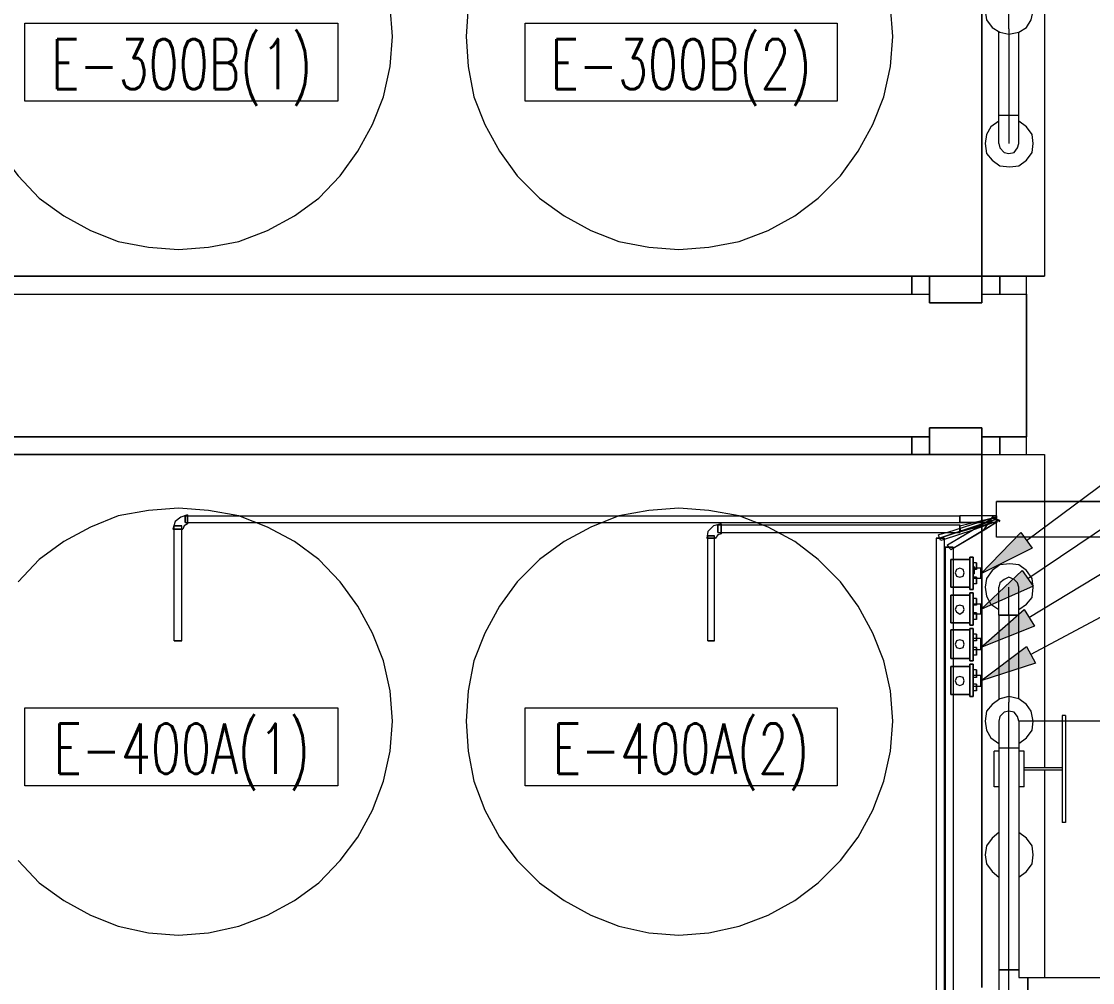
# Model space of a CAD drawing. Header units: inches. Extents: x -1128 to 651, y 96 to 845.
# Drawn here: x 97.41 to 140.97, y 744.87 to 783.93 of the extents above; entities that cross this region are included whole.
import ezdxf
from ezdxf.enums import TextEntityAlignment as Align

# ---------------------------------------------------------------- set-up
doc = ezdxf.new("R2010")
doc.units = ezdxf.units.IN
doc.header["$MEASUREMENT"] = 0
doc.layers.add('Layer 1', color=7, linetype='Continuous')
doc.styles.add('HZTXT', font='txt_qlt.shx', dxfattribs={"width": 0.7, "bigfont": 'hztxt.shx'})

msp = doc.modelspace()

# ---------------------------------------------------------------- hatches: boundary and pattern name
at = {"layer": 'Layer 1'}
for points in [[(138.507, 762.516), (136.423, 761.474), (138.054, 763.151)], [(138.552, 760.976), (136.423, 760.024), (138.099, 761.61)], [(138.598, 759.344), (136.423, 758.483), (138.19, 760.024)], [(138.643, 757.849), (136.423, 757.124), (138.28, 758.528)]]:
    msp.add_hatch(color=0, dxfattribs=at).paths.add_polyline_path(points)

# ---------------------------------------------------------------- linework, layer by layer
at = {"layer": 'Layer 1', "color": 0, "lineweight": 5}
for points in [[(139.005, 786.261), (139.005, 773.573)], [(139.005, 786.261), (139.005, 773.573)], [(137.148, 785.309), (136.83, 785.083), (136.649, 784.766), (136.604, 784.358), (136.649, 783.995), (136.876, 783.678), (137.193, 783.497), (137.555, 783.406), (137.963, 783.497), (138.28, 783.678), (138.462, 783.995), (138.552, 784.358), (138.507, 784.766), (138.28, 785.083), (137.963, 785.309)], [(95.232, 784.539), (95.141, 783.316), (95.232, 782.092), (95.504, 780.868), (95.912, 779.736), (96.501, 778.648), (97.271, 777.651), (98.132, 776.745), (99.129, 776.02), (100.216, 775.431), (101.349, 774.978), (102.573, 774.751), (103.796, 774.661), (105.02, 774.751), (106.243, 774.978), (107.421, 775.431), (108.509, 776.02), (109.506, 776.745), (110.367, 777.651), (111.092, 778.648), (111.681, 779.736), (112.134, 780.868), (112.406, 782.092), (112.497, 783.316)], [(112.497, 783.316), (112.406, 784.539)], [(115.578, 784.539), (115.487, 783.316), (115.578, 782.092), (115.805, 780.868), (116.258, 779.736), (116.847, 778.648), (117.572, 777.651), (118.478, 776.745), (119.475, 776.02), (120.563, 775.431), (121.695, 774.978), (122.919, 774.751), (124.142, 774.661), (125.366, 774.751), (126.589, 774.978), (127.767, 775.431), (128.855, 776.02), (129.807, 776.745), (130.713, 777.651), (131.438, 778.648), (132.027, 779.736), (132.48, 780.868), (132.752, 782.092), (132.843, 783.316)], [(132.843, 783.316), (132.752, 784.539)], [(137.555, 783.633), (137.555, 784.403)], [(97.543, 783.859), (110.276, 783.859), (110.276, 780.687), (97.543, 780.687), (97.543, 783.859)], [(117.889, 783.859), (130.577, 783.859), (130.577, 780.687), (117.889, 780.687), (117.889, 783.859)], [(137.555, 783.633), (137.555, 780.098)], [(137.963, 780.098), (137.148, 780.098), (137.148, 783.497)], [(137.963, 780.098), (137.963, 783.497)], [(137.963, 780.098), (137.148, 780.098)], [(137.148, 778.965), (137.193, 778.784), (137.374, 778.603), (137.555, 778.557), (137.782, 778.603), (137.918, 778.784), (137.963, 778.965), (137.963, 780.098)], [(137.148, 778.965), (137.148, 780.098)], [(137.555, 780.098), (137.555, 778.965)], [(137.148, 779.872), (136.83, 779.645), (136.649, 779.328), (136.604, 778.965), (136.649, 778.557), (136.876, 778.286), (137.193, 778.059), (137.601, 778.014), (137.963, 778.059), (138.28, 778.286), (138.507, 778.603), (138.552, 778.965)], [(138.552, 778.965), (138.507, 779.328), (138.28, 779.645), (137.963, 779.872)], [(138.28, 762.833), (161.164, 779.826)], [(137.148, 778.965), (137.193, 778.784), (137.374, 778.603), (137.555, 778.557), (137.782, 778.603), (137.918, 778.784), (137.963, 778.965)], [(138.326, 761.293), (161.164, 776.654)], [(139.005, 773.573), (136.468, 773.573)], [(136.468, 773.573), (139.005, 773.573)], [(138.28, 766.323), (138.28, 773.573)], [(138.28, 766.323), (138.28, 773.573)], [(138.371, 759.707), (161.164, 773.482)], [(93.102, 772.848), (134.338, 772.848)], [(93.102, 772.848), (134.338, 772.848)], [(136.468, 772.848), (138.28, 772.848)], [(136.468, 772.848), (138.28, 772.848)], [(138.462, 758.211), (161.164, 770.31)], [(134.338, 767.048), (93.102, 767.048)], [(93.102, 767.048), (134.338, 767.048)], [(138.28, 767.048), (136.468, 767.048)], [(136.468, 767.048), (138.28, 767.048)], [(136.468, 766.323), (139.005, 766.323)], [(136.468, 766.323), (139.005, 766.323)], [(139.005, 766.323), (139.005, 753.589)], [(139.005, 766.323), (139.005, 753.589)], [(112.497, 755.492), (112.406, 756.716), (112.134, 757.94), (111.681, 759.072), (111.092, 760.16), (110.367, 761.157), (109.506, 762.063), (108.509, 762.788), (107.421, 763.377), (106.243, 763.83), (105.02, 764.057), (103.796, 764.148), (102.573, 764.057), (101.349, 763.83), (100.216, 763.377), (99.129, 762.788), (98.132, 762.063), (97.271, 761.157)], [(132.843, 755.492), (132.752, 756.716), (132.48, 757.94), (132.027, 759.072), (131.438, 760.16), (130.713, 761.157), (129.807, 762.063), (128.855, 762.788), (127.767, 763.377), (126.589, 763.83), (125.366, 764.057), (124.142, 764.148), (122.919, 764.057), (121.695, 763.83), (120.563, 763.377), (119.475, 762.788), (118.478, 762.063), (117.572, 761.157), (116.847, 760.16), (116.258, 759.072), (115.805, 757.94), (115.578, 756.716), (115.487, 755.492), (115.578, 754.269), (115.805, 753.046), (116.258, 751.867), (116.847, 750.78), (117.572, 749.828), (118.478, 748.922), (119.475, 748.197), (120.563, 747.608), (121.695, 747.155), (122.919, 746.883), (124.142, 746.792), (125.366, 746.883), (126.589, 747.155), (127.767, 747.608), (128.855, 748.197), (129.807, 748.922), (130.713, 749.828), (131.438, 750.78), (132.027, 751.867), (132.48, 753.046), (132.752, 754.269), (132.843, 755.492)], [(104.159, 763.876), (103.887, 763.785), (103.66, 763.604), (103.57, 763.287)], [(104.068, 763.558), (135.561, 763.558)], [(137.012, 763.785), (135.063, 763.151), (134.701, 763.06)], [(137.012, 763.785), (135.063, 763.151), (134.701, 763.06)], [(137.057, 763.604), (136.06, 763.241), (134.927, 762.879), (134.791, 762.833), (134.746, 762.924), (134.701, 763.06)], [(137.057, 763.695), (136.83, 763.604), (134.746, 762.924)], [(137.057, 763.604), (136.06, 763.241), (134.927, 762.879), (134.791, 762.833)], [(135.063, 762.652), (136.06, 763.241), (136.966, 763.785)], [(135.063, 762.652), (136.966, 763.785)], [(135.199, 762.471), (135.29, 762.516), (136.513, 763.241), (137.102, 763.604)], [(135.199, 762.471), (137.102, 763.604)], [(137.057, 763.83), (135.561, 763.83)], [(137.057, 763.83), (135.561, 763.83)], [(135.561, 763.422), (136.105, 763.558), (137.012, 763.785)], [(135.561, 763.422), (137.012, 763.785)], [(135.561, 763.695), (135.561, 763.74)], [(135.561, 763.695), (135.561, 763.74)], [(135.561, 763.558), (135.561, 763.695)], [(135.561, 763.695), (135.561, 763.558)], [(135.561, 763.558), (137.057, 763.558), (136.105, 763.558), (135.561, 763.558)], [(135.607, 763.196), (137.057, 763.604)], [(135.607, 763.196), (137.057, 763.604)], [(136.876, 763.785), (136.513, 763.241)], [(136.876, 763.785), (137.057, 763.695), (136.921, 763.785), (136.876, 763.785)], [(137.102, 763.604), (137.057, 763.695), (136.966, 763.785)], [(136.966, 763.785), (137.057, 763.695)], [(137.012, 763.785), (137.057, 763.695), (137.057, 763.604)], [(137.012, 763.785), (137.057, 763.695), (137.057, 763.604)], [(137.057, 763.695), (137.012, 763.785)], [(137.012, 763.785), (137.057, 763.695), (137.057, 763.604)], [(137.057, 763.695), (137.057, 763.83)], [(137.057, 763.83), (137.057, 763.695)], [(137.057, 763.695), (137.057, 763.74)], [(137.057, 763.695), (137.057, 763.74)], [(137.057, 763.695), (137.057, 763.74)], [(137.057, 763.695), (137.057, 763.74)], [(137.057, 763.695), (137.057, 763.74)], [(137.057, 763.695), (137.057, 763.74)], [(137.057, 763.695), (137.193, 763.604)], [(137.057, 763.695), (137.193, 763.604)], [(137.057, 763.558), (137.057, 763.695)], [(137.057, 763.695), (137.057, 763.558)], [(137.102, 763.604), (137.057, 763.695)], [(137.057, 763.695), (137.057, 763.604)], [(103.751, 763.422), (103.615, 763.422), (103.932, 763.422), (103.751, 763.422)], [(103.615, 758.755), (103.615, 763.422)], [(103.932, 758.755), (103.932, 763.422)], [(104.159, 763.513), (104.023, 763.422), (103.977, 763.287)], [(125.864, 763.513), (125.547, 763.422), (125.321, 763.196), (125.275, 762.924)], [(125.864, 763.105), (125.728, 763.06), (125.638, 762.924)], [(125.728, 763.468), (135.561, 763.468)], [(125.728, 763.151), (135.561, 763.151)], [(135.561, 763.332), (135.561, 763.422)], [(135.607, 763.196), (135.607, 763.241), (135.561, 763.287), (135.561, 763.422)], [(135.561, 763.332), (135.561, 763.377)], [(135.561, 763.332), (135.607, 763.196)], [(125.321, 758.755), (125.321, 763.015)], [(125.456, 763.015), (125.321, 763.015), (125.592, 763.015), (125.456, 763.015)], [(125.592, 758.755), (125.592, 763.015)], [(134.61, 762.924), (134.61, 742.125)], [(134.791, 762.833), (134.746, 762.924), (134.701, 763.06)], [(134.927, 762.924), (134.927, 742.125)], [(155.545, 762.97), (137.057, 762.97)], [(134.972, 762.562), (134.972, 741.717)], [(135.199, 762.471), (135.108, 762.562), (135.063, 762.652)], [(135.108, 762.562), (135.063, 762.652)], [(135.108, 762.562), (135.108, 762.607)], [(135.108, 762.562), (135.108, 762.607)], [(135.199, 762.471), (135.108, 762.562)], [(135.969, 762.063), (135.199, 762.063)], [(135.969, 762.063), (135.199, 762.063)], [(136.105, 760.84), (136.105, 762.154)], [(136.105, 760.84), (136.105, 762.154)], [(136.241, 761.927), (136.105, 761.927)], [(136.105, 761.791), (136.105, 761.837)], [(138.552, 760.93), (138.507, 761.293), (138.28, 761.61), (137.963, 761.837), (137.601, 761.882), (137.193, 761.837), (136.876, 761.61), (136.649, 761.293), (136.604, 760.93), (136.649, 760.568), (136.83, 760.251), (137.148, 760.024)], [(135.743, 761.519), (135.697, 761.655), (135.561, 761.701), (135.426, 761.655), (135.38, 761.519), (135.426, 761.383), (135.561, 761.338), (135.697, 761.383), (135.743, 761.519)], [(136.105, 761.746), (136.105, 761.791)], [(136.105, 761.746), (136.105, 761.791)], [(136.105, 761.746), (136.151, 761.746)], [(136.105, 761.746), (136.151, 761.746)], [(136.423, 761.701), (136.105, 761.701)], [(136.241, 761.655), (136.105, 761.655)], [(136.105, 761.474), (136.105, 761.519)], [(136.151, 761.746), (136.151, 761.791)], [(136.151, 761.474), (136.151, 761.519)], [(135.199, 760.93), (135.969, 760.93)], [(135.199, 760.93), (135.969, 760.93)], [(136.241, 761.338), (136.105, 761.338)], [(136.423, 761.293), (136.105, 761.293)], [(136.105, 761.202), (136.105, 761.247)], [(136.105, 761.202), (136.105, 761.247)], [(136.105, 761.202), (136.105, 761.247)], [(136.241, 761.066), (136.105, 761.066)], [(137.963, 760.93), (137.918, 761.112), (137.782, 761.247), (137.555, 761.338), (137.374, 761.247), (137.193, 761.112), (137.148, 760.93)], [(137.963, 760.93), (137.918, 761.112), (137.782, 761.247), (137.555, 761.338), (137.374, 761.247), (137.193, 761.112), (137.148, 760.93)], [(137.148, 759.797), (137.963, 759.797), (137.963, 760.93)], [(137.148, 759.797), (137.148, 760.93)], [(137.555, 759.797), (137.555, 760.93)], [(137.963, 760.024), (138.28, 760.251), (138.507, 760.522), (138.552, 760.93)], [(135.969, 760.613), (135.199, 760.613)], [(135.969, 760.613), (135.199, 760.613)], [(135.969, 760.704), (135.969, 759.39)], [(135.969, 760.704), (135.969, 759.39)], [(136.105, 760.704), (135.969, 760.704)], [(136.105, 760.704), (135.969, 760.704)], [(136.105, 760.84), (136.105, 760.885)], [(135.743, 760.024), (135.697, 760.16), (135.561, 760.205), (135.426, 760.16), (135.38, 760.024), (135.426, 759.933), (135.561, 759.843), (135.697, 759.933), (135.743, 760.024)], [(136.241, 760.477), (136.105, 760.477)], [(136.105, 760.341), (136.105, 760.386)], [(136.105, 760.341), (136.105, 760.386)], [(136.105, 760.296), (136.105, 760.341)], [(136.105, 760.296), (136.105, 760.341)], [(136.423, 760.251), (136.105, 760.251)], [(136.241, 760.205), (136.105, 760.205)], [(136.105, 760.024), (136.105, 760.069)], [(136.105, 760.024), (136.105, 760.069)], [(136.241, 759.888), (136.105, 759.888)], [(136.423, 759.843), (136.105, 759.843)], [(136.105, 759.752), (136.105, 759.797)], [(136.105, 759.752), (136.105, 759.797)], [(137.963, 759.797), (137.148, 759.797), (137.148, 756.399)], [(137.555, 759.797), (137.555, 756.263)], [(137.963, 756.399), (137.963, 759.797)], [(135.199, 759.48), (135.969, 759.48)], [(135.199, 759.48), (135.969, 759.48)], [(135.969, 759.208), (135.199, 759.208)], [(135.969, 759.208), (135.199, 759.208)], [(136.241, 759.616), (136.105, 759.616)], [(135.743, 758.619), (135.697, 758.755), (135.561, 758.801), (135.426, 758.755), (135.38, 758.619), (135.426, 758.483), (135.561, 758.438), (135.697, 758.483), (135.743, 758.619), (135.697, 758.755), (135.561, 758.801), (135.426, 758.755), (135.38, 758.619), (135.426, 758.483), (135.561, 758.438), (135.697, 758.483), (135.743, 758.619), (135.697, 758.755), (135.561, 758.801), (135.426, 758.755), (135.38, 758.619), (135.426, 758.483), (135.561, 758.438), (135.697, 758.483), (135.743, 758.619), (135.697, 758.755), (135.561, 758.801), (135.426, 758.755), (135.38, 758.619), (135.426, 758.483), (135.561, 758.438), (135.697, 758.483), (135.743, 758.619)], [(136.241, 759.027), (136.105, 759.027)], [(136.105, 758.891), (136.105, 758.936)], [(136.105, 758.891), (136.105, 758.936)], [(136.105, 758.891), (136.105, 758.936)], [(136.105, 758.891), (136.105, 758.936)], [(136.105, 758.846), (136.105, 758.891)], [(136.423, 758.846), (136.105, 758.846)], [(136.241, 758.755), (136.105, 758.755)], [(136.105, 758.619), (136.105, 758.665)], [(136.105, 758.619), (136.105, 758.665)], [(136.241, 758.483), (136.105, 758.483)], [(136.423, 758.393), (136.105, 758.393)], [(136.105, 758.302), (136.105, 758.347)], [(136.105, 758.302), (136.105, 758.347)], [(135.199, 758.03), (135.969, 758.03)], [(135.199, 758.03), (135.969, 758.03)], [(136.241, 758.166), (136.105, 758.166)], [(135.969, 757.713), (135.199, 757.713)], [(135.969, 757.713), (135.199, 757.713)], [(136.241, 757.577), (136.105, 757.577)], [(136.105, 757.441), (136.105, 757.486)], [(136.105, 757.441), (136.105, 757.486)], [(135.743, 757.124), (135.697, 757.26), (135.561, 757.305), (135.426, 757.26), (135.38, 757.124), (135.426, 756.988), (135.561, 756.943), (135.697, 756.988), (135.743, 757.124), (135.697, 757.26), (135.561, 757.305), (135.426, 757.26), (135.38, 757.124), (135.426, 756.988), (135.561, 756.943), (135.697, 756.988), (135.743, 757.124)], [(135.743, 757.124), (135.697, 757.26), (135.561, 757.305), (135.426, 757.26), (135.38, 757.124), (135.426, 756.988), (135.561, 756.943), (135.697, 756.988), (135.743, 757.124), (135.697, 757.26), (135.561, 757.305), (135.426, 757.26), (135.38, 757.124), (135.426, 756.988), (135.561, 756.943), (135.697, 756.988), (135.743, 757.124)], [(136.105, 757.396), (136.105, 757.441)], [(136.105, 757.396), (136.105, 757.441)], [(136.105, 757.396), (136.105, 757.441)], [(136.423, 757.351), (136.105, 757.351)], [(136.241, 757.26), (136.105, 757.26)], [(136.105, 757.124), (136.105, 757.169)], [(136.105, 757.124), (136.105, 757.169)], [(135.199, 756.58), (135.969, 756.58)], [(135.199, 756.58), (135.969, 756.58)], [(136.241, 756.988), (136.105, 756.988)], [(136.423, 756.897), (136.105, 756.897)], [(136.241, 756.716), (136.105, 756.716)], [(137.963, 754.586), (138.28, 754.813), (138.507, 755.13), (138.552, 755.492), (138.462, 755.9), (138.28, 756.172), (137.963, 756.399), (137.555, 756.49), (137.193, 756.399), (136.876, 756.172), (136.649, 755.9), (136.604, 755.492), (136.649, 755.13), (136.83, 754.813), (137.148, 754.586)], [(137.555, 755.492), (137.555, 756.263)], [(97.543, 756.036), (110.276, 756.036), (110.276, 752.864), (97.543, 752.864), (97.543, 756.036)], [(117.889, 756.036), (130.577, 756.036), (130.577, 752.864), (117.889, 752.864), (117.889, 756.036)], [(137.963, 755.492), (137.918, 755.674), (137.782, 755.855), (137.555, 755.9), (137.374, 755.855), (137.193, 755.674), (137.148, 755.492), (137.148, 754.405)], [(137.963, 755.492), (137.918, 755.674), (137.782, 755.855), (137.555, 755.9), (137.374, 755.855), (137.193, 755.674), (137.148, 755.492)], [(139.866, 755.719), (139.73, 755.719)], [(139.73, 755.719), (139.73, 751.369)], [(139.866, 755.719), (139.866, 751.369)], [(97.271, 749.828), (98.132, 748.922), (99.129, 748.197), (100.216, 747.608), (101.349, 747.155), (102.573, 746.883), (103.796, 746.792), (105.02, 746.883), (106.243, 747.155), (107.421, 747.608), (108.509, 748.197), (109.506, 748.922), (110.367, 749.828), (111.092, 750.78), (111.681, 751.867), (112.134, 753.046), (112.406, 754.269), (112.497, 755.492)], [(137.555, 754.405), (137.555, 755.492)], [(138.326, 755.492), (137.963, 755.492)], [(137.963, 755.492), (137.963, 754.405)], [(146.573, 755.492), (138.326, 755.492)], [(137.148, 754.405), (137.963, 754.405), (137.963, 745.387)], [(137.148, 754.405), (137.148, 745.387)], [(137.148, 754.405), (137.963, 754.405)], [(137.555, 745.387), (137.555, 754.405)], [(136.966, 752.819), (136.966, 754.269)], [(137.148, 754.269), (136.966, 754.269)], [(138.19, 754.269), (137.963, 754.269)], [(138.19, 752.819), (138.19, 754.269)], [(139.73, 753.589), (138.19, 753.589)], [(139.73, 753.499), (138.19, 753.499)], [(139.005, 753.499), (139.005, 745.07)], [(139.005, 753.499), (139.005, 745.07)], [(137.148, 752.819), (136.966, 752.819)], [(138.19, 752.819), (137.963, 752.819)], [(139.866, 751.369), (139.73, 751.369)], [(137.148, 750.961), (136.876, 750.735), (136.649, 750.417), (136.604, 750.055), (136.649, 749.692), (136.876, 749.375), (137.148, 749.148)], [(138.552, 750.055), (138.507, 750.417), (138.28, 750.735), (137.963, 750.961)], [(137.963, 749.148), (138.28, 749.375), (138.507, 749.692), (138.552, 750.055)], [(137.963, 745.387), (137.148, 745.387)], [(137.148, 745.387), (137.963, 745.387)], [(137.148, 745.387), (137.148, 743.892)], [(137.555, 745.387), (137.555, 745.433)], [(137.555, 743.892), (137.555, 745.387)], [(137.963, 745.387), (137.963, 745.07)], [(137.963, 745.07), (138.326, 745.07)], [(138.326, 744.209), (138.326, 745.07), (155.545, 745.07)], [(138.326, 745.07), (138.326, 744.209)]]:
    msp.add_lwpolyline(points, dxfattribs=at)
at = {"layer": 'Layer 1', "color": 0, "lineweight": 0}
for points in [[(138.507, 762.516), (136.423, 761.474), (138.054, 763.151), (138.507, 762.516)], [(138.552, 760.976), (136.423, 760.024), (138.099, 761.61), (138.552, 760.976)], [(138.598, 759.344), (136.423, 758.483), (138.19, 760.024), (138.598, 759.344)], [(138.643, 757.849), (136.423, 757.124), (138.28, 758.528), (138.643, 757.849)]]:
    msp.add_lwpolyline(points, dxfattribs=at)
at = {"layer": 'Layer 1', "color": 0, "lineweight": 5}
for points, knots in [([(136.468, 795.233), (136.468, 795.233), (136.468, 773.573), (136.468, 773.573), (136.468, 773.573), (136.468, 795.233), (136.468, 795.233)], [0, 0, 0, 0, 1, 1, 1, 2, 2, 2, 2]), ([(136.468, 773.573), (136.468, 773.573), (90.927, 773.573), (90.927, 773.573), (90.927, 773.573), (136.468, 773.573), (136.468, 773.573)], [0, 0, 0, 0, 1, 1, 1, 2, 2, 2, 2]), ([(133.613, 773.573), (133.613, 773.573), (133.613, 772.848), (133.613, 772.848), (133.613, 772.848), (133.613, 773.573), (133.613, 773.573)], [0, 0, 0, 0, 1, 1, 1, 2, 2, 2, 2]), ([(134.338, 773.573), (134.338, 773.573), (134.338, 772.485), (134.338, 772.485), (134.338, 772.485), (134.338, 773.573), (134.338, 773.573)], [0, 0, 0, 0, 1, 1, 1, 2, 2, 2, 2]), ([(136.468, 772.485), (136.468, 772.485), (136.468, 773.573), (136.468, 773.573), (136.468, 773.573), (136.468, 772.485), (136.468, 772.485)], [0, 0, 0, 0, 1, 1, 1, 2, 2, 2, 2]), ([(137.193, 772.848), (137.193, 772.848), (137.193, 773.573), (137.193, 773.573), (137.193, 773.573), (137.193, 772.848), (137.193, 772.848)], [0, 0, 0, 0, 1, 1, 1, 2, 2, 2, 2]), ([(138.28, 772.848), (138.28, 772.848), (138.28, 767.048), (138.28, 767.048), (138.28, 767.048), (138.28, 772.848), (138.28, 772.848)], [0, 0, 0, 0, 1, 1, 1, 2, 2, 2, 2]), ([(134.338, 772.485), (134.338, 772.485), (136.468, 772.485), (136.468, 772.485), (136.468, 772.485), (134.338, 772.485), (134.338, 772.485)], [0, 0, 0, 0, 1, 1, 1, 2, 2, 2, 2]), ([(133.613, 767.048), (133.613, 767.048), (133.613, 766.323), (133.613, 766.323), (133.613, 766.323), (133.613, 767.048), (133.613, 767.048)], [0, 0, 0, 0, 1, 1, 1, 2, 2, 2, 2]), ([(134.338, 767.41), (134.338, 767.41), (134.338, 766.323), (134.338, 766.323), (134.338, 766.323), (134.338, 767.41), (134.338, 767.41)], [0, 0, 0, 0, 1, 1, 1, 2, 2, 2, 2]), ([(136.468, 767.41), (136.468, 767.41), (134.338, 767.41), (134.338, 767.41), (134.338, 767.41), (136.468, 767.41), (136.468, 767.41)], [0, 0, 0, 0, 1, 1, 1, 2, 2, 2, 2]), ([(136.468, 766.323), (136.468, 766.323), (136.468, 767.41), (136.468, 767.41), (136.468, 767.41), (136.468, 766.323), (136.468, 766.323)], [0, 0, 0, 0, 1, 1, 1, 2, 2, 2, 2]), ([(137.193, 766.323), (137.193, 766.323), (137.193, 767.048), (137.193, 767.048), (137.193, 767.048), (137.193, 766.323), (137.193, 766.323)], [0, 0, 0, 0, 1, 1, 1, 2, 2, 2, 2]), ([(90.927, 766.323), (90.927, 766.323), (136.468, 766.323), (136.468, 766.323), (136.468, 766.323), (90.927, 766.323), (90.927, 766.323)], [0, 0, 0, 0, 1, 1, 1, 2, 2, 2, 2]), ([(136.468, 766.323), (136.468, 766.323), (136.468, 744.662), (136.468, 744.662), (136.468, 744.662), (136.468, 766.323), (136.468, 766.323)], [0, 0, 0, 0, 1, 1, 1, 2, 2, 2, 2]), ([(155.545, 762.97), (155.545, 762.97), (137.057, 762.97), (137.057, 762.97), (137.057, 762.97), (137.057, 763.196), (137.057, 763.196), (137.057, 763.196), (137.057, 764.42), (137.057, 764.42), (137.057, 764.42), (155.545, 764.42), (155.545, 764.42), (155.545, 764.42), (137.057, 764.42), (137.057, 764.42)], [0, 0, 0, 0, 1, 1, 1, 2, 2, 2, 3, 3, 3, 4, 4, 4, 5, 5, 5, 5]), ([(104.068, 763.83), (104.068, 763.83), (104.068, 763.558), (104.068, 763.558), (104.068, 763.558), (104.068, 763.83), (104.068, 763.83), (104.068, 763.83), (135.561, 763.83), (135.561, 763.83)], [0, 0, 0, 0, 1, 1, 1, 2, 2, 2, 3, 3, 3, 3]), ([(104.068, 763.558), (104.068, 763.558), (104.068, 763.83), (104.068, 763.83), (104.068, 763.83), (104.068, 763.558), (104.068, 763.558)], [0, 0, 0, 0, 1, 1, 1, 2, 2, 2, 2]), ([(104.159, 763.513), (104.159, 763.513), (104.159, 763.876), (104.159, 763.876), (104.159, 763.876), (104.159, 763.513), (104.159, 763.513)], [0, 0, 0, 0, 1, 1, 1, 2, 2, 2, 2]), ([(137.057, 763.695), (137.057, 763.695), (136.83, 763.604), (136.83, 763.604), (136.83, 763.604), (134.746, 762.924), (134.746, 762.924), (134.746, 762.924), (137.057, 763.695), (137.057, 763.695), (137.057, 763.695), (134.746, 762.924), (134.746, 762.924)], [0, 0, 0, 0, 1, 1, 1, 2, 2, 2, 3, 3, 3, 4, 4, 4, 4]), ([(135.561, 763.83), (135.561, 763.83), (135.561, 763.558), (135.561, 763.558), (135.561, 763.558), (135.561, 763.83), (135.561, 763.83)], [0, 0, 0, 0, 1, 1, 1, 2, 2, 2, 2]), ([(135.561, 763.695), (135.561, 763.695), (135.561, 763.83), (135.561, 763.83), (135.561, 763.83), (135.561, 763.695), (135.561, 763.695)], [0, 0, 0, 0, 1, 1, 1, 2, 2, 2, 2]), ([(136.876, 763.785), (136.876, 763.785), (137.057, 763.695), (137.057, 763.695), (137.057, 763.695), (136.876, 763.785), (136.876, 763.785)], [0, 0, 0, 0, 1, 1, 1, 2, 2, 2, 2]), ([(137.193, 763.604), (137.193, 763.604), (137.057, 763.695), (137.057, 763.695), (137.057, 763.695), (136.876, 763.785), (136.876, 763.785), (136.876, 763.785), (137.057, 763.695), (137.057, 763.695), (137.057, 763.695), (137.193, 763.604), (137.193, 763.604)], [0, 0, 0, 0, 1, 1, 1, 2, 2, 2, 3, 3, 3, 4, 4, 4, 4]), ([(137.193, 763.649), (137.193, 763.649), (137.057, 763.695), (137.057, 763.695), (137.057, 763.695), (136.876, 763.74), (136.876, 763.74), (136.876, 763.74), (137.057, 763.695), (137.057, 763.695), (137.057, 763.695), (137.193, 763.649), (137.193, 763.649)], [0, 0, 0, 0, 1, 1, 1, 2, 2, 2, 3, 3, 3, 4, 4, 4, 4]), ([(137.193, 763.604), (137.193, 763.604), (137.057, 763.695), (137.057, 763.695), (137.057, 763.695), (137.193, 763.604), (137.193, 763.604)], [0, 0, 0, 0, 1, 1, 1, 2, 2, 2, 2]), ([(103.977, 763.287), (103.977, 763.287), (103.57, 763.287), (103.57, 763.287), (103.57, 763.287), (103.977, 763.287), (103.977, 763.287)], [0, 0, 0, 0, 1, 1, 1, 2, 2, 2, 2]), ([(103.932, 763.422), (103.932, 763.422), (103.615, 763.422), (103.615, 763.422), (103.615, 763.422), (103.932, 763.422), (103.932, 763.422)], [0, 0, 0, 0, 1, 1, 1, 2, 2, 2, 2]), ([(125.728, 763.468), (125.728, 763.468), (125.728, 763.151), (125.728, 763.151), (125.728, 763.151), (125.728, 763.468), (125.728, 763.468)], [0, 0, 0, 0, 1, 1, 1, 2, 2, 2, 2]), ([(125.728, 763.151), (125.728, 763.151), (125.728, 763.468), (125.728, 763.468), (125.728, 763.468), (125.728, 763.151), (125.728, 763.151)], [0, 0, 0, 0, 1, 1, 1, 2, 2, 2, 2]), ([(125.864, 763.105), (125.864, 763.105), (125.864, 763.513), (125.864, 763.513), (125.864, 763.513), (125.864, 763.105), (125.864, 763.105)], [0, 0, 0, 0, 1, 1, 1, 2, 2, 2, 2]), ([(135.561, 763.468), (135.561, 763.468), (135.561, 763.151), (135.561, 763.151), (135.561, 763.151), (135.561, 763.468), (135.561, 763.468)], [0, 0, 0, 0, 1, 1, 1, 2, 2, 2, 2]), ([(125.638, 762.924), (125.638, 762.924), (125.275, 762.924), (125.275, 762.924), (125.275, 762.924), (125.638, 762.924), (125.638, 762.924)], [0, 0, 0, 0, 1, 1, 1, 2, 2, 2, 2]), ([(125.592, 763.015), (125.592, 763.015), (125.321, 763.015), (125.321, 763.015), (125.321, 763.015), (125.592, 763.015), (125.592, 763.015)], [0, 0, 0, 0, 1, 1, 1, 2, 2, 2, 2]), ([(134.927, 762.924), (134.927, 762.924), (134.61, 762.924), (134.61, 762.924), (134.61, 762.924), (134.927, 762.924), (134.927, 762.924)], [0, 0, 0, 0, 1, 1, 1, 2, 2, 2, 2]), ([(135.29, 762.562), (135.29, 762.562), (134.972, 762.562), (134.972, 762.562), (134.972, 762.562), (135.29, 762.562), (135.29, 762.562), (135.29, 762.562), (135.29, 741.717), (135.29, 741.717)], [0, 0, 0, 0, 1, 1, 1, 2, 2, 2, 3, 3, 3, 3]), ([(135.199, 762.063), (135.199, 762.063), (135.199, 760.93), (135.199, 760.93), (135.199, 760.93), (135.199, 762.063), (135.199, 762.063)], [0, 0, 0, 0, 1, 1, 1, 2, 2, 2, 2]), ([(135.199, 760.93), (135.199, 760.93), (135.199, 762.063), (135.199, 762.063), (135.199, 762.063), (135.199, 760.93), (135.199, 760.93)], [0, 0, 0, 0, 1, 1, 1, 2, 2, 2, 2]), ([(135.199, 762.063), (135.199, 762.063), (135.969, 762.063), (135.969, 762.063), (135.969, 762.063), (135.199, 762.063), (135.199, 762.063)], [0, 0, 0, 0, 1, 1, 1, 2, 2, 2, 2]), ([(135.969, 760.84), (135.969, 760.84), (135.969, 762.154), (135.969, 762.154), (135.969, 762.154), (135.969, 760.84), (135.969, 760.84)], [0, 0, 0, 0, 1, 1, 1, 2, 2, 2, 2]), ([(135.969, 762.154), (135.969, 762.154), (136.105, 762.154), (136.105, 762.154), (136.105, 762.154), (135.969, 762.154), (135.969, 762.154)], [0, 0, 0, 0, 1, 1, 1, 2, 2, 2, 2]), ([(135.969, 762.154), (135.969, 762.154), (135.969, 760.84), (135.969, 760.84), (135.969, 760.84), (135.969, 762.154), (135.969, 762.154), (135.969, 762.154), (136.105, 762.154), (136.105, 762.154), (136.105, 762.154), (135.969, 762.154), (135.969, 762.154)], [0, 0, 0, 0, 1, 1, 1, 2, 2, 2, 3, 3, 3, 4, 4, 4, 4]), ([(135.969, 760.93), (135.969, 760.93), (135.969, 762.063), (135.969, 762.063), (135.969, 762.063), (135.969, 760.93), (135.969, 760.93), (135.969, 760.93), (135.969, 762.063), (135.969, 762.063), (135.969, 762.063), (135.969, 760.93), (135.969, 760.93)], [0, 0, 0, 0, 1, 1, 1, 2, 2, 2, 3, 3, 3, 4, 4, 4, 4]), ([(136.105, 762.154), (136.105, 762.154), (136.105, 760.84), (136.105, 760.84), (136.105, 760.84), (136.105, 762.154), (136.105, 762.154)], [0, 0, 0, 0, 1, 1, 1, 2, 2, 2, 2]), ([(136.105, 761.655), (136.105, 761.655), (136.105, 761.927), (136.105, 761.927), (136.105, 761.927), (136.105, 761.655), (136.105, 761.655)], [0, 0, 0, 0, 1, 1, 1, 2, 2, 2, 2]), ([(136.241, 761.927), (136.241, 761.927), (136.241, 761.655), (136.241, 761.655), (136.241, 761.655), (136.241, 761.927), (136.241, 761.927), (136.241, 761.927), (136.241, 761.655), (136.241, 761.655), (136.241, 761.655), (136.241, 761.927), (136.241, 761.927)], [0, 0, 0, 0, 1, 1, 1, 2, 2, 2, 3, 3, 3, 4, 4, 4, 4]), ([(136.105, 761.791), (136.105, 761.791), (136.105, 761.202), (136.105, 761.202), (136.105, 761.202), (136.105, 761.791), (136.105, 761.791)], [0, 0, 0, 0, 1, 1, 1, 2, 2, 2, 2]), ([(136.105, 761.202), (136.105, 761.202), (136.105, 761.791), (136.105, 761.791), (136.105, 761.791), (136.105, 761.202), (136.105, 761.202)], [0, 0, 0, 0, 1, 1, 1, 2, 2, 2, 2]), ([(136.105, 761.202), (136.105, 761.202), (136.105, 761.791), (136.105, 761.791), (136.105, 761.791), (136.105, 761.202), (136.105, 761.202), (136.105, 761.202), (136.105, 761.791), (136.105, 761.791), (136.105, 761.791), (136.105, 761.202), (136.105, 761.202)], [0, 0, 0, 0, 1, 1, 1, 2, 2, 2, 3, 3, 3, 4, 4, 4, 4]), ([(136.105, 761.791), (136.105, 761.791), (136.105, 761.202), (136.105, 761.202), (136.105, 761.202), (136.105, 761.791), (136.105, 761.791)], [0, 0, 0, 0, 1, 1, 1, 2, 2, 2, 2]), ([(136.105, 761.791), (136.105, 761.791), (136.105, 761.202), (136.105, 761.202), (136.105, 761.202), (136.105, 761.791), (136.105, 761.791), (136.105, 761.791), (136.105, 761.202), (136.105, 761.202), (136.105, 761.202), (136.105, 761.791), (136.105, 761.791)], [0, 0, 0, 0, 1, 1, 1, 2, 2, 2, 3, 3, 3, 4, 4, 4, 4]), ([(136.105, 761.791), (136.105, 761.791), (136.105, 761.202), (136.105, 761.202), (136.105, 761.202), (136.105, 761.791), (136.105, 761.791)], [0, 0, 0, 0, 1, 1, 1, 2, 2, 2, 2]), ([(136.105, 761.474), (136.105, 761.474), (136.105, 761.746), (136.105, 761.746), (136.105, 761.746), (136.105, 761.474), (136.105, 761.474), (136.105, 761.474), (136.105, 761.746), (136.105, 761.746), (136.105, 761.746), (136.105, 761.474), (136.105, 761.474)], [0, 0, 0, 0, 1, 1, 1, 2, 2, 2, 3, 3, 3, 4, 4, 4, 4]), ([(136.151, 761.746), (136.151, 761.746), (136.105, 761.746), (136.105, 761.746), (136.105, 761.746), (136.151, 761.746), (136.151, 761.746)], [0, 0, 0, 0, 1, 1, 1, 2, 2, 2, 2]), ([(136.105, 761.293), (136.105, 761.293), (136.105, 761.701), (136.105, 761.701), (136.105, 761.701), (136.105, 761.293), (136.105, 761.293)], [0, 0, 0, 0, 1, 1, 1, 2, 2, 2, 2]), ([(136.151, 761.474), (136.151, 761.474), (136.105, 761.474), (136.105, 761.474), (136.105, 761.474), (136.151, 761.474), (136.151, 761.474)], [0, 0, 0, 0, 1, 1, 1, 2, 2, 2, 2]), ([(136.105, 761.474), (136.105, 761.474), (136.151, 761.474), (136.151, 761.474), (136.151, 761.474), (136.105, 761.474), (136.105, 761.474)], [0, 0, 0, 0, 1, 1, 1, 2, 2, 2, 2]), ([(136.151, 761.474), (136.151, 761.474), (136.151, 761.746), (136.151, 761.746), (136.151, 761.746), (136.151, 761.474), (136.151, 761.474)], [0, 0, 0, 0, 1, 1, 1, 2, 2, 2, 2]), ([(136.151, 761.746), (136.151, 761.746), (136.151, 761.474), (136.151, 761.474), (136.151, 761.474), (136.151, 761.746), (136.151, 761.746)], [0, 0, 0, 0, 1, 1, 1, 2, 2, 2, 2]), ([(136.423, 761.701), (136.423, 761.701), (136.423, 761.293), (136.423, 761.293), (136.423, 761.293), (136.423, 761.701), (136.423, 761.701), (136.423, 761.701), (136.423, 761.293), (136.423, 761.293), (136.423, 761.293), (136.423, 761.701), (136.423, 761.701)], [0, 0, 0, 0, 1, 1, 1, 2, 2, 2, 3, 3, 3, 4, 4, 4, 4]), ([(135.969, 760.93), (135.969, 760.93), (135.199, 760.93), (135.199, 760.93), (135.199, 760.93), (135.969, 760.93), (135.969, 760.93)], [0, 0, 0, 0, 1, 1, 1, 2, 2, 2, 2]), ([(136.105, 761.066), (136.105, 761.066), (136.105, 761.338), (136.105, 761.338), (136.105, 761.338), (136.105, 761.066), (136.105, 761.066)], [0, 0, 0, 0, 1, 1, 1, 2, 2, 2, 2]), ([(136.241, 761.338), (136.241, 761.338), (136.241, 761.066), (136.241, 761.066), (136.241, 761.066), (136.241, 761.338), (136.241, 761.338), (136.241, 761.338), (136.241, 761.066), (136.241, 761.066), (136.241, 761.066), (136.241, 761.338), (136.241, 761.338)], [0, 0, 0, 0, 1, 1, 1, 2, 2, 2, 3, 3, 3, 4, 4, 4, 4]), ([(135.199, 760.613), (135.199, 760.613), (135.199, 759.48), (135.199, 759.48), (135.199, 759.48), (135.199, 760.613), (135.199, 760.613)], [0, 0, 0, 0, 1, 1, 1, 2, 2, 2, 2]), ([(135.199, 759.48), (135.199, 759.48), (135.199, 760.613), (135.199, 760.613), (135.199, 760.613), (135.199, 759.48), (135.199, 759.48), (135.199, 759.48), (135.969, 759.48), (135.969, 759.48), (135.969, 759.48), (135.199, 759.48), (135.199, 759.48)], [0, 0, 0, 0, 1, 1, 1, 2, 2, 2, 3, 3, 3, 4, 4, 4, 4]), ([(135.199, 760.613), (135.199, 760.613), (135.969, 760.613), (135.969, 760.613), (135.969, 760.613), (135.199, 760.613), (135.199, 760.613)], [0, 0, 0, 0, 1, 1, 1, 2, 2, 2, 2]), ([(135.969, 760.84), (135.969, 760.84), (136.105, 760.84), (136.105, 760.84), (136.105, 760.84), (135.969, 760.84), (135.969, 760.84)], [0, 0, 0, 0, 1, 1, 1, 2, 2, 2, 2]), ([(136.105, 760.84), (136.105, 760.84), (135.969, 760.84), (135.969, 760.84), (135.969, 760.84), (136.105, 760.84), (136.105, 760.84)], [0, 0, 0, 0, 1, 1, 1, 2, 2, 2, 2]), ([(135.969, 759.39), (135.969, 759.39), (135.969, 760.704), (135.969, 760.704), (135.969, 760.704), (135.969, 759.39), (135.969, 759.39)], [0, 0, 0, 0, 1, 1, 1, 2, 2, 2, 2]), ([(135.969, 760.704), (135.969, 760.704), (136.105, 760.704), (136.105, 760.704), (136.105, 760.704), (135.969, 760.704), (135.969, 760.704)], [0, 0, 0, 0, 1, 1, 1, 2, 2, 2, 2]), ([(135.969, 760.613), (135.969, 760.613), (135.969, 759.48), (135.969, 759.48), (135.969, 759.48), (135.969, 760.613), (135.969, 760.613)], [0, 0, 0, 0, 1, 1, 1, 2, 2, 2, 2]), ([(135.969, 759.48), (135.969, 759.48), (135.969, 760.613), (135.969, 760.613), (135.969, 760.613), (135.969, 759.48), (135.969, 759.48)], [0, 0, 0, 0, 1, 1, 1, 2, 2, 2, 2]), ([(136.105, 760.704), (136.105, 760.704), (136.105, 759.39), (136.105, 759.39), (136.105, 759.39), (136.105, 760.704), (136.105, 760.704)], [0, 0, 0, 0, 1, 1, 1, 2, 2, 2, 2]), ([(136.105, 759.39), (136.105, 759.39), (136.105, 760.704), (136.105, 760.704), (136.105, 760.704), (136.105, 759.39), (136.105, 759.39)], [0, 0, 0, 0, 1, 1, 1, 2, 2, 2, 2]), ([(136.105, 760.205), (136.105, 760.205), (136.105, 760.477), (136.105, 760.477), (136.105, 760.477), (136.105, 760.205), (136.105, 760.205)], [0, 0, 0, 0, 1, 1, 1, 2, 2, 2, 2]), ([(136.105, 760.341), (136.105, 760.341), (136.105, 759.752), (136.105, 759.752), (136.105, 759.752), (136.105, 760.341), (136.105, 760.341)], [0, 0, 0, 0, 1, 1, 1, 2, 2, 2, 2]), ([(136.105, 759.752), (136.105, 759.752), (136.105, 760.341), (136.105, 760.341), (136.105, 760.341), (136.105, 759.752), (136.105, 759.752)], [0, 0, 0, 0, 1, 1, 1, 2, 2, 2, 2]), ([(136.105, 760.341), (136.105, 760.341), (136.105, 759.752), (136.105, 759.752), (136.105, 759.752), (136.105, 760.341), (136.105, 760.341)], [0, 0, 0, 0, 1, 1, 1, 2, 2, 2, 2]), ([(136.105, 760.341), (136.105, 760.341), (136.105, 759.752), (136.105, 759.752), (136.105, 759.752), (136.105, 760.341), (136.105, 760.341)], [0, 0, 0, 0, 1, 1, 1, 2, 2, 2, 2]), ([(136.105, 760.341), (136.105, 760.341), (136.105, 759.752), (136.105, 759.752), (136.105, 759.752), (136.105, 760.341), (136.105, 760.341)], [0, 0, 0, 0, 1, 1, 1, 2, 2, 2, 2]), ([(136.105, 759.752), (136.105, 759.752), (136.105, 760.341), (136.105, 760.341), (136.105, 760.341), (136.105, 759.752), (136.105, 759.752)], [0, 0, 0, 0, 1, 1, 1, 2, 2, 2, 2]), ([(136.105, 759.752), (136.105, 759.752), (136.105, 760.341), (136.105, 760.341), (136.105, 760.341), (136.105, 759.752), (136.105, 759.752)], [0, 0, 0, 0, 1, 1, 1, 2, 2, 2, 2]), ([(136.105, 759.752), (136.105, 759.752), (136.105, 760.341), (136.105, 760.341), (136.105, 760.341), (136.105, 759.752), (136.105, 759.752)], [0, 0, 0, 0, 1, 1, 1, 2, 2, 2, 2]), ([(136.105, 760.024), (136.105, 760.024), (136.105, 760.296), (136.105, 760.296), (136.105, 760.296), (136.105, 760.024), (136.105, 760.024)], [0, 0, 0, 0, 1, 1, 1, 2, 2, 2, 2]), ([(136.105, 760.296), (136.105, 760.296), (136.105, 760.024), (136.105, 760.024), (136.105, 760.024), (136.105, 760.296), (136.105, 760.296)], [0, 0, 0, 0, 1, 1, 1, 2, 2, 2, 2]), ([(136.105, 760.296), (136.105, 760.296), (136.105, 760.024), (136.105, 760.024), (136.105, 760.024), (136.105, 760.296), (136.105, 760.296)], [0, 0, 0, 0, 1, 1, 1, 2, 2, 2, 2]), ([(136.105, 760.024), (136.105, 760.024), (136.105, 760.296), (136.105, 760.296), (136.105, 760.296), (136.105, 760.024), (136.105, 760.024)], [0, 0, 0, 0, 1, 1, 1, 2, 2, 2, 2]), ([(136.105, 759.843), (136.105, 759.843), (136.105, 760.251), (136.105, 760.251), (136.105, 760.251), (136.105, 759.843), (136.105, 759.843)], [0, 0, 0, 0, 1, 1, 1, 2, 2, 2, 2]), ([(136.241, 760.477), (136.241, 760.477), (136.241, 760.205), (136.241, 760.205), (136.241, 760.205), (136.241, 760.477), (136.241, 760.477), (136.241, 760.477), (136.241, 760.205), (136.241, 760.205), (136.241, 760.205), (136.241, 760.477), (136.241, 760.477)], [0, 0, 0, 0, 1, 1, 1, 2, 2, 2, 3, 3, 3, 4, 4, 4, 4]), ([(136.423, 760.251), (136.423, 760.251), (136.423, 759.843), (136.423, 759.843), (136.423, 759.843), (136.423, 760.251), (136.423, 760.251), (136.423, 760.251), (136.423, 759.843), (136.423, 759.843), (136.423, 759.843), (136.423, 760.251), (136.423, 760.251)], [0, 0, 0, 0, 1, 1, 1, 2, 2, 2, 3, 3, 3, 4, 4, 4, 4]), ([(136.105, 759.616), (136.105, 759.616), (136.105, 759.888), (136.105, 759.888), (136.105, 759.888), (136.105, 759.616), (136.105, 759.616)], [0, 0, 0, 0, 1, 1, 1, 2, 2, 2, 2]), ([(136.241, 759.888), (136.241, 759.888), (136.241, 759.616), (136.241, 759.616), (136.241, 759.616), (136.241, 759.888), (136.241, 759.888), (136.241, 759.888), (136.241, 759.616), (136.241, 759.616), (136.241, 759.616), (136.241, 759.888), (136.241, 759.888)], [0, 0, 0, 0, 1, 1, 1, 2, 2, 2, 3, 3, 3, 4, 4, 4, 4]), ([(135.199, 759.208), (135.199, 759.208), (135.199, 758.03), (135.199, 758.03), (135.199, 758.03), (135.199, 759.208), (135.199, 759.208)], [0, 0, 0, 0, 1, 1, 1, 2, 2, 2, 2]), ([(135.199, 759.208), (135.199, 759.208), (135.969, 759.208), (135.969, 759.208), (135.969, 759.208), (135.199, 759.208), (135.199, 759.208)], [0, 0, 0, 0, 1, 1, 1, 2, 2, 2, 2]), ([(135.199, 758.03), (135.199, 758.03), (135.199, 759.208), (135.199, 759.208), (135.199, 759.208), (135.199, 758.03), (135.199, 758.03)], [0, 0, 0, 0, 1, 1, 1, 2, 2, 2, 2]), ([(135.969, 759.39), (135.969, 759.39), (136.105, 759.39), (136.105, 759.39), (136.105, 759.39), (135.969, 759.39), (135.969, 759.39)], [0, 0, 0, 0, 1, 1, 1, 2, 2, 2, 2]), ([(136.105, 759.39), (136.105, 759.39), (135.969, 759.39), (135.969, 759.39), (135.969, 759.39), (136.105, 759.39), (136.105, 759.39)], [0, 0, 0, 0, 1, 1, 1, 2, 2, 2, 2]), ([(135.969, 759.253), (135.969, 759.253), (136.105, 759.253), (136.105, 759.253), (136.105, 759.253), (135.969, 759.253), (135.969, 759.253)], [0, 0, 0, 0, 1, 1, 1, 2, 2, 2, 2]), ([(136.105, 759.253), (136.105, 759.253), (135.969, 759.253), (135.969, 759.253), (135.969, 759.253), (136.105, 759.253), (136.105, 759.253)], [0, 0, 0, 0, 1, 1, 1, 2, 2, 2, 2]), ([(135.969, 759.253), (135.969, 759.253), (135.969, 757.94), (135.969, 757.94), (135.969, 757.94), (135.969, 759.253), (135.969, 759.253)], [0, 0, 0, 0, 1, 1, 1, 2, 2, 2, 2]), ([(135.969, 757.94), (135.969, 757.94), (135.969, 759.253), (135.969, 759.253), (135.969, 759.253), (135.969, 757.94), (135.969, 757.94)], [0, 0, 0, 0, 1, 1, 1, 2, 2, 2, 2]), ([(135.969, 758.03), (135.969, 758.03), (135.969, 759.208), (135.969, 759.208), (135.969, 759.208), (135.969, 758.03), (135.969, 758.03)], [0, 0, 0, 0, 1, 1, 1, 2, 2, 2, 2]), ([(135.969, 759.208), (135.969, 759.208), (135.969, 758.03), (135.969, 758.03), (135.969, 758.03), (135.969, 759.208), (135.969, 759.208)], [0, 0, 0, 0, 1, 1, 1, 2, 2, 2, 2]), ([(136.105, 757.94), (136.105, 757.94), (136.105, 759.253), (136.105, 759.253), (136.105, 759.253), (136.105, 757.94), (136.105, 757.94)], [0, 0, 0, 0, 1, 1, 1, 2, 2, 2, 2]), ([(136.105, 759.253), (136.105, 759.253), (136.105, 757.94), (136.105, 757.94), (136.105, 757.94), (136.105, 759.253), (136.105, 759.253)], [0, 0, 0, 0, 1, 1, 1, 2, 2, 2, 2]), ([(103.932, 758.755), (103.932, 758.755), (103.615, 758.755), (103.615, 758.755), (103.615, 758.755), (103.932, 758.755), (103.932, 758.755)], [0, 0, 0, 0, 1, 1, 1, 2, 2, 2, 2]), ([(125.592, 758.755), (125.592, 758.755), (125.321, 758.755), (125.321, 758.755), (125.321, 758.755), (125.592, 758.755), (125.592, 758.755)], [0, 0, 0, 0, 1, 1, 1, 2, 2, 2, 2]), ([(136.105, 758.755), (136.105, 758.755), (136.105, 759.027), (136.105, 759.027), (136.105, 759.027), (136.105, 758.755), (136.105, 758.755)], [0, 0, 0, 0, 1, 1, 1, 2, 2, 2, 2]), ([(136.105, 758.846), (136.105, 758.846), (136.105, 758.891), (136.105, 758.891), (136.105, 758.891), (136.105, 758.846), (136.105, 758.846)], [0, 0, 0, 0, 1, 1, 1, 2, 2, 2, 2]), ([(136.105, 758.891), (136.105, 758.891), (136.105, 758.302), (136.105, 758.302), (136.105, 758.302), (136.105, 758.891), (136.105, 758.891)], [0, 0, 0, 0, 1, 1, 1, 2, 2, 2, 2]), ([(136.105, 758.891), (136.105, 758.891), (136.105, 758.846), (136.105, 758.846), (136.105, 758.846), (136.105, 758.891), (136.105, 758.891)], [0, 0, 0, 0, 1, 1, 1, 2, 2, 2, 2]), ([(136.105, 758.302), (136.105, 758.302), (136.105, 758.891), (136.105, 758.891), (136.105, 758.891), (136.105, 758.302), (136.105, 758.302), (136.105, 758.302), (136.105, 758.891), (136.105, 758.891), (136.105, 758.891), (136.105, 758.302), (136.105, 758.302)], [0, 0, 0, 0, 1, 1, 1, 2, 2, 2, 3, 3, 3, 4, 4, 4, 4]), ([(136.105, 758.302), (136.105, 758.302), (136.105, 758.891), (136.105, 758.891), (136.105, 758.891), (136.105, 758.302), (136.105, 758.302)], [0, 0, 0, 0, 1, 1, 1, 2, 2, 2, 2]), ([(136.105, 758.891), (136.105, 758.891), (136.105, 758.302), (136.105, 758.302), (136.105, 758.302), (136.105, 758.891), (136.105, 758.891)], [0, 0, 0, 0, 1, 1, 1, 2, 2, 2, 2]), ([(136.105, 758.891), (136.105, 758.891), (136.105, 758.302), (136.105, 758.302), (136.105, 758.302), (136.105, 758.891), (136.105, 758.891)], [0, 0, 0, 0, 1, 1, 1, 2, 2, 2, 2]), ([(136.105, 758.891), (136.105, 758.891), (136.105, 758.302), (136.105, 758.302), (136.105, 758.302), (136.105, 758.891), (136.105, 758.891), (136.105, 758.891), (136.105, 758.619), (136.105, 758.619), (136.105, 758.619), (136.105, 758.891), (136.105, 758.891)], [0, 0, 0, 0, 1, 1, 1, 2, 2, 2, 3, 3, 3, 4, 4, 4, 4]), ([(136.105, 758.619), (136.105, 758.619), (136.105, 758.891), (136.105, 758.891), (136.105, 758.891), (136.105, 758.619), (136.105, 758.619)], [0, 0, 0, 0, 1, 1, 1, 2, 2, 2, 2]), ([(136.105, 758.302), (136.105, 758.302), (136.105, 758.891), (136.105, 758.891), (136.105, 758.891), (136.105, 758.302), (136.105, 758.302)], [0, 0, 0, 0, 1, 1, 1, 2, 2, 2, 2]), ([(136.105, 758.619), (136.105, 758.619), (136.105, 758.846), (136.105, 758.846), (136.105, 758.846), (136.105, 758.619), (136.105, 758.619)], [0, 0, 0, 0, 1, 1, 1, 2, 2, 2, 2]), ([(136.105, 758.619), (136.105, 758.619), (136.105, 758.846), (136.105, 758.846), (136.105, 758.846), (136.105, 758.619), (136.105, 758.619)], [0, 0, 0, 0, 1, 1, 1, 2, 2, 2, 2]), ([(136.105, 758.393), (136.105, 758.393), (136.105, 758.846), (136.105, 758.846), (136.105, 758.846), (136.105, 758.393), (136.105, 758.393)], [0, 0, 0, 0, 1, 1, 1, 2, 2, 2, 2]), ([(136.241, 759.027), (136.241, 759.027), (136.241, 758.755), (136.241, 758.755), (136.241, 758.755), (136.241, 759.027), (136.241, 759.027), (136.241, 759.027), (136.241, 758.755), (136.241, 758.755), (136.241, 758.755), (136.241, 759.027), (136.241, 759.027)], [0, 0, 0, 0, 1, 1, 1, 2, 2, 2, 3, 3, 3, 4, 4, 4, 4]), ([(136.423, 758.846), (136.423, 758.846), (136.423, 758.393), (136.423, 758.393), (136.423, 758.393), (136.423, 758.846), (136.423, 758.846), (136.423, 758.846), (136.423, 758.393), (136.423, 758.393), (136.423, 758.393), (136.423, 758.846), (136.423, 758.846)], [0, 0, 0, 0, 1, 1, 1, 2, 2, 2, 3, 3, 3, 4, 4, 4, 4]), ([(136.105, 758.166), (136.105, 758.166), (136.105, 758.483), (136.105, 758.483), (136.105, 758.483), (136.105, 758.166), (136.105, 758.166)], [0, 0, 0, 0, 1, 1, 1, 2, 2, 2, 2]), ([(136.241, 758.483), (136.241, 758.483), (136.241, 758.166), (136.241, 758.166), (136.241, 758.166), (136.241, 758.483), (136.241, 758.483), (136.241, 758.483), (136.241, 758.166), (136.241, 758.166), (136.241, 758.166), (136.241, 758.483), (136.241, 758.483)], [0, 0, 0, 0, 1, 1, 1, 2, 2, 2, 3, 3, 3, 4, 4, 4, 4]), ([(135.969, 758.03), (135.969, 758.03), (135.199, 758.03), (135.199, 758.03), (135.199, 758.03), (135.969, 758.03), (135.969, 758.03)], [0, 0, 0, 0, 1, 1, 1, 2, 2, 2, 2]), ([(135.969, 757.94), (135.969, 757.94), (136.105, 757.94), (136.105, 757.94), (136.105, 757.94), (135.969, 757.94), (135.969, 757.94)], [0, 0, 0, 0, 1, 1, 1, 2, 2, 2, 2]), ([(136.105, 757.94), (136.105, 757.94), (135.969, 757.94), (135.969, 757.94), (135.969, 757.94), (136.105, 757.94), (136.105, 757.94)], [0, 0, 0, 0, 1, 1, 1, 2, 2, 2, 2]), ([(135.199, 757.713), (135.199, 757.713), (135.199, 756.58), (135.199, 756.58), (135.199, 756.58), (135.199, 757.713), (135.199, 757.713), (135.199, 757.713), (135.969, 757.713), (135.969, 757.713), (135.969, 757.713), (135.199, 757.713), (135.199, 757.713)], [0, 0, 0, 0, 1, 1, 1, 2, 2, 2, 3, 3, 3, 4, 4, 4, 4]), ([(135.199, 756.58), (135.199, 756.58), (135.199, 757.713), (135.199, 757.713), (135.199, 757.713), (135.199, 756.58), (135.199, 756.58)], [0, 0, 0, 0, 1, 1, 1, 2, 2, 2, 2]), ([(135.969, 756.49), (135.969, 756.49), (135.969, 757.803), (135.969, 757.803), (135.969, 757.803), (135.969, 756.49), (135.969, 756.49)], [0, 0, 0, 0, 1, 1, 1, 2, 2, 2, 2]), ([(136.105, 757.803), (136.105, 757.803), (135.969, 757.803), (135.969, 757.803), (135.969, 757.803), (136.105, 757.803), (136.105, 757.803)], [0, 0, 0, 0, 1, 1, 1, 2, 2, 2, 2]), ([(135.969, 757.803), (135.969, 757.803), (136.105, 757.803), (136.105, 757.803), (136.105, 757.803), (135.969, 757.803), (135.969, 757.803)], [0, 0, 0, 0, 1, 1, 1, 2, 2, 2, 2]), ([(135.969, 757.803), (135.969, 757.803), (135.969, 756.49), (135.969, 756.49), (135.969, 756.49), (135.969, 757.803), (135.969, 757.803)], [0, 0, 0, 0, 1, 1, 1, 2, 2, 2, 2]), ([(135.969, 757.713), (135.969, 757.713), (135.969, 756.58), (135.969, 756.58), (135.969, 756.58), (135.969, 757.713), (135.969, 757.713)], [0, 0, 0, 0, 1, 1, 1, 2, 2, 2, 2]), ([(135.969, 756.58), (135.969, 756.58), (135.969, 757.713), (135.969, 757.713), (135.969, 757.713), (135.969, 756.58), (135.969, 756.58)], [0, 0, 0, 0, 1, 1, 1, 2, 2, 2, 2]), ([(136.105, 756.49), (136.105, 756.49), (136.105, 757.803), (136.105, 757.803), (136.105, 757.803), (136.105, 756.49), (136.105, 756.49)], [0, 0, 0, 0, 1, 1, 1, 2, 2, 2, 2]), ([(136.105, 757.803), (136.105, 757.803), (136.105, 756.49), (136.105, 756.49), (136.105, 756.49), (136.105, 757.803), (136.105, 757.803)], [0, 0, 0, 0, 1, 1, 1, 2, 2, 2, 2]), ([(136.105, 757.26), (136.105, 757.26), (136.105, 757.577), (136.105, 757.577), (136.105, 757.577), (136.105, 757.26), (136.105, 757.26)], [0, 0, 0, 0, 1, 1, 1, 2, 2, 2, 2]), ([(136.241, 757.577), (136.241, 757.577), (136.241, 757.26), (136.241, 757.26), (136.241, 757.26), (136.241, 757.577), (136.241, 757.577), (136.241, 757.577), (136.241, 757.26), (136.241, 757.26), (136.241, 757.26), (136.241, 757.577), (136.241, 757.577)], [0, 0, 0, 0, 1, 1, 1, 2, 2, 2, 3, 3, 3, 4, 4, 4, 4]), ([(136.105, 757.441), (136.105, 757.441), (136.105, 756.852), (136.105, 756.852), (136.105, 756.852), (136.105, 757.441), (136.105, 757.441), (136.105, 757.441), (136.105, 756.852), (136.105, 756.852), (136.105, 756.852), (136.105, 757.441), (136.105, 757.441)], [0, 0, 0, 0, 1, 1, 1, 2, 2, 2, 3, 3, 3, 4, 4, 4, 4]), ([(136.105, 756.852), (136.105, 756.852), (136.105, 757.441), (136.105, 757.441), (136.105, 757.441), (136.105, 756.852), (136.105, 756.852)], [0, 0, 0, 0, 1, 1, 1, 2, 2, 2, 2]), ([(136.105, 756.852), (136.105, 756.852), (136.105, 757.441), (136.105, 757.441), (136.105, 757.441), (136.105, 756.852), (136.105, 756.852)], [0, 0, 0, 0, 1, 1, 1, 2, 2, 2, 2]), ([(136.105, 756.852), (136.105, 756.852), (136.105, 757.441), (136.105, 757.441), (136.105, 757.441), (136.105, 756.852), (136.105, 756.852)], [0, 0, 0, 0, 1, 1, 1, 2, 2, 2, 2]), ([(136.105, 756.852), (136.105, 756.852), (136.105, 757.441), (136.105, 757.441), (136.105, 757.441), (136.105, 756.852), (136.105, 756.852)], [0, 0, 0, 0, 1, 1, 1, 2, 2, 2, 2]), ([(136.105, 756.852), (136.105, 756.852), (136.105, 757.441), (136.105, 757.441), (136.105, 757.441), (136.105, 756.852), (136.105, 756.852)], [0, 0, 0, 0, 1, 1, 1, 2, 2, 2, 2]), ([(136.105, 757.441), (136.105, 757.441), (136.105, 756.852), (136.105, 756.852), (136.105, 756.852), (136.105, 757.441), (136.105, 757.441)], [0, 0, 0, 0, 1, 1, 1, 2, 2, 2, 2]), ([(136.105, 757.396), (136.105, 757.396), (136.105, 757.124), (136.105, 757.124), (136.105, 757.124), (136.105, 757.396), (136.105, 757.396)], [0, 0, 0, 0, 1, 1, 1, 2, 2, 2, 2]), ([(136.105, 757.396), (136.105, 757.396), (136.105, 757.124), (136.105, 757.124), (136.105, 757.124), (136.105, 757.396), (136.105, 757.396)], [0, 0, 0, 0, 1, 1, 1, 2, 2, 2, 2]), ([(136.105, 757.124), (136.105, 757.124), (136.105, 757.396), (136.105, 757.396), (136.105, 757.396), (136.105, 757.124), (136.105, 757.124)], [0, 0, 0, 0, 1, 1, 1, 2, 2, 2, 2]), ([(136.105, 757.124), (136.105, 757.124), (136.105, 757.396), (136.105, 757.396), (136.105, 757.396), (136.105, 757.124), (136.105, 757.124)], [0, 0, 0, 0, 1, 1, 1, 2, 2, 2, 2]), ([(136.105, 756.897), (136.105, 756.897), (136.105, 757.351), (136.105, 757.351), (136.105, 757.351), (136.105, 756.897), (136.105, 756.897)], [0, 0, 0, 0, 1, 1, 1, 2, 2, 2, 2]), ([(136.423, 757.351), (136.423, 757.351), (136.423, 756.897), (136.423, 756.897), (136.423, 756.897), (136.423, 757.351), (136.423, 757.351), (136.423, 757.351), (136.423, 756.897), (136.423, 756.897), (136.423, 756.897), (136.423, 757.351), (136.423, 757.351)], [0, 0, 0, 0, 1, 1, 1, 2, 2, 2, 3, 3, 3, 4, 4, 4, 4]), ([(135.969, 756.58), (135.969, 756.58), (135.199, 756.58), (135.199, 756.58), (135.199, 756.58), (135.969, 756.58), (135.969, 756.58)], [0, 0, 0, 0, 1, 1, 1, 2, 2, 2, 2]), ([(136.105, 756.716), (136.105, 756.716), (136.105, 756.988), (136.105, 756.988), (136.105, 756.988), (136.105, 756.716), (136.105, 756.716)], [0, 0, 0, 0, 1, 1, 1, 2, 2, 2, 2]), ([(136.241, 756.988), (136.241, 756.988), (136.241, 756.716), (136.241, 756.716), (136.241, 756.716), (136.241, 756.988), (136.241, 756.988), (136.241, 756.988), (136.241, 756.716), (136.241, 756.716), (136.241, 756.716), (136.241, 756.988), (136.241, 756.988)], [0, 0, 0, 0, 1, 1, 1, 2, 2, 2, 3, 3, 3, 4, 4, 4, 4]), ([(135.969, 756.49), (135.969, 756.49), (136.105, 756.49), (136.105, 756.49), (136.105, 756.49), (135.969, 756.49), (135.969, 756.49)], [0, 0, 0, 0, 1, 1, 1, 2, 2, 2, 2]), ([(136.105, 756.49), (136.105, 756.49), (135.969, 756.49), (135.969, 756.49), (135.969, 756.49), (136.105, 756.49), (136.105, 756.49)], [0, 0, 0, 0, 1, 1, 1, 2, 2, 2, 2])]:
    msp.add_open_spline(points, degree=3, knots=knots, dxfattribs=at)

# ---------------------------------------------------------------- texts
at = {"color": 0, "lineweight": 9, "style": 'HZTXT', "width": 0.7}
for s, p in [('E-300B(1)', (103.925, 781.178)), ('E-300B(2)', (124.226, 781.178)), ('E-400A(1)', (103.925, 753.355)), ('E-400A(2)', (124.226, 753.355))]:
    msp.add_text(s, height=2.0344, dxfattribs=at).set_placement(p, align=Align.CENTER)

doc.saveas('drawing.dxf')
